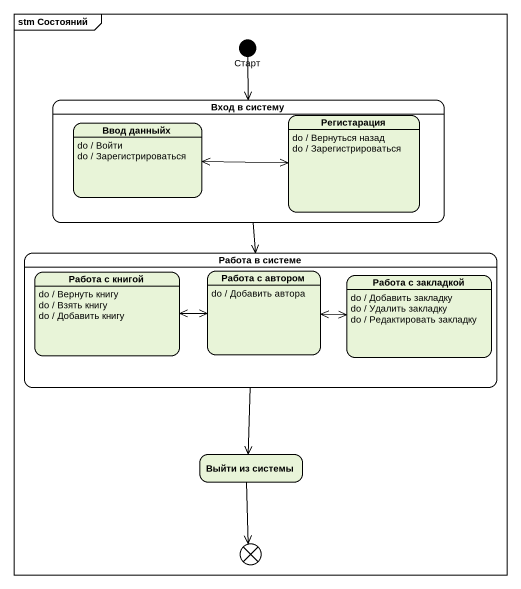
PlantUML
@startuml
mainframe stm Состояний
hide empty description
state Старт <<choice>>
state "Вход в систему" as Вход_в_систему {
  state "Ввод данныйх" as Ввод_данныйх
  Ввод_данныйх : do / Войти
  Ввод_данныйх : do / Зарегистрироваться
  state Регистарация
  Регистарация : do / Вернуться назад
  Регистарация : do / Зарегистрироваться
}
state "Работа в системе" as Работа_в_системе {
  state "Работа с книгой" as Работа_с_книгой
  Работа_с_книгой : do / Вернуть книгу
  Работа_с_книгой : do / Взять книгу
  Работа_с_книгой : do / Добавить книгу
  state "Работа с автором" as Работа_с_автором
  Работа_с_автором : do / Добавить автора
  state "Работа с закладкой" as Работа_с_закладкой
  Работа_с_закладкой : do / Добавить закладку
  Работа_с_закладкой : do / Удалить закладку
  Работа_с_закладкой : do / Редактировать закладку
}
state "Выйти из системы" as Выйти_из_системы
state exit1 <<choice>>
Старт --> Вход_в_систему
Вход_в_систему --> Работа_в_системе
Ввод_данныйх -right-> Регистарация
Регистарация -left-> Ввод_данныйх
Работа_в_системе --> Выйти_из_системы
Работа_с_книгой -right-> Работа_с_автором
Работа_с_автором -left-> Работа_с_книгой
Работа_с_автором -right-> Работа_с_закладкой
Работа_с_закладкой -left-> Работа_с_автором
Выйти_из_системы --> exit1
@enduml
